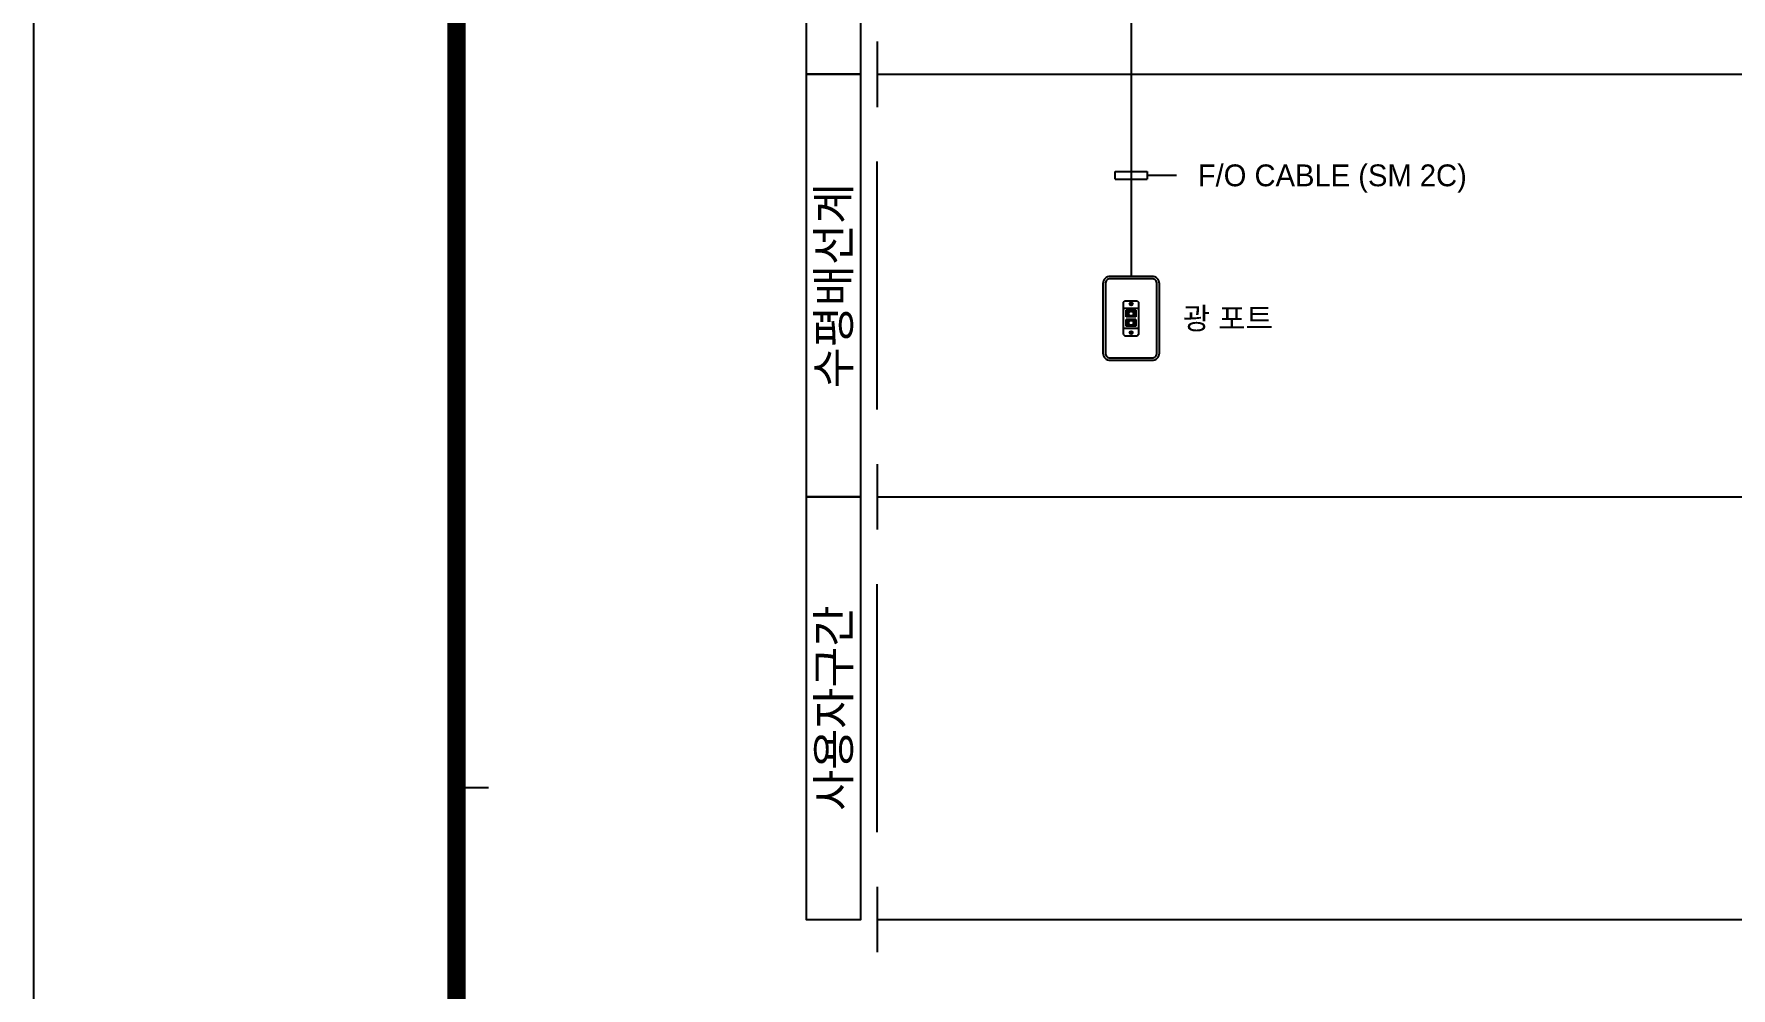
# Model space of a CAD drawing. Header units: millimetres. Extents: x 0 to 84100, y 0 to 29700.
# Drawn here: x 0 to 9337, y 6848 to 12096 of the extents above; entities that cross this region are included whole.
import ezdxf
from ezdxf.enums import TextEntityAlignment as Align

# ---------------------------------------------------------------- set-up
doc = ezdxf.new("R2010")
doc.units = ezdxf.units.MM
doc.header["$LTSCALE"] = 1000
for name, color, linetype in [('KEC-TEXT', 6, 'Continuous'), ('S', 4, 'Continuous'), ('SHT', 5, 'Continuous')]:
    doc.layers.add(name, color=color, linetype=linetype)
doc.styles.add('나눔고딕', font='')
doc.styles.get('나눔고딕').set_extended_font_data('나눔고딕')

# ---------------------------------------------------------------- blocks, each defined once
blk = doc.blocks.new('XR-FORM-ET', base_point=(461, 408))
at = {"layer": 'SHT', "color": 171}
blk.add_line((9300, 31800), (10000, 31800), dxfattribs=at)
at = {"layer": 'SHT'}
blk.add_lwpolyline([(0, 118800), (168200, 118800), (168200, 0), (0, 0)], close=True, dxfattribs=at)
at = {"layer": 'SHT', "const_width": 400}
blk.add_lwpolyline([(9300, 114600), (163900, 114600), (163900, 4200), (9300, 4200)], close=True, dxfattribs=at)
blk = doc.blocks.new('lcdfasdf')
at = {"color": 0}
for p, q in [((2222926, 1044790), (2222953, 1044816)), ((2222926, 1044258), (2222926, 1044790)), ((2222926, 1044354), (2222926, 1044693)), ((2222926, 1044693), (2223175, 1044693)), ((2222953, 1044816), (2223149, 1044816)), ((2223131, 1044659), (2222967, 1044659)), ((2222967, 1044549), (2222967, 1044659)), ((2222979, 1044659), (2222979, 1044549)), ((2222979, 1044556), (2222979, 1044651)), ((2222979, 1044651), (2222994, 1044651)), ((2222994, 1044556), (2222994, 1044651)), ((2223104, 1044556), (2223104, 1044651)), ((2223104, 1044651), (2223118, 1044651)), ((2223118, 1044659), (2223118, 1044549)), ((2223118, 1044556), (2223118, 1044651)), ((2223131, 1044659), (2223131, 1044549)), ((2223149, 1044816), (2223175, 1044790)), ((2223175, 1044790), (2223175, 1044258)), ((2223175, 1044693), (2223175, 1044354)), ((2223175, 1044354), (2222926, 1044354)), ((2223131, 1044549), (2222967, 1044549)), ((2223131, 1044506), (2222967, 1044506)), ((2222967, 1044395), (2222967, 1044506)), ((2223131, 1044395), (2222967, 1044395)), ((2222979, 1044556), (2222994, 1044556)), ((2222979, 1044506), (2222979, 1044395)), ((2222979, 1044403), (2222979, 1044498)), ((2222979, 1044498), (2222994, 1044498)), ((2222979, 1044403), (2222994, 1044403)), ((2222994, 1044403), (2222994, 1044498)), ((2223104, 1044556), (2223118, 1044556)), ((2223104, 1044403), (2223104, 1044498)), ((2223104, 1044498), (2223118, 1044498)), ((2223104, 1044403), (2223118, 1044403)), ((2223118, 1044506), (2223118, 1044395)), ((2223118, 1044403), (2223118, 1044498)), ((2223131, 1044506), (2223131, 1044395)), ((2222926, 1044258), (2222953, 1044231)), ((2223149, 1044231), (2222953, 1044231)), ((2223175, 1044258), (2223149, 1044231))]:
    blk.add_line(p, q, dxfattribs=at)
for centre, radius in [((2223049, 1044604), 55.2), ((2223049, 1044604), 39.4), ((2223051, 1044762), 26.5), ((2223051, 1044762), 21.2), ((2223049, 1044450), 55.2), ((2223049, 1044450), 39.4), ((2223051, 1044286), 26.5), ((2223051, 1044286), 21.2)]:
    blk.add_circle(centre, radius, dxfattribs=at)
blk = doc.blocks.new('A$C346D2A37')
at = {"color": 0}
for p, q in [((0, 726), (91, 726)), ((0, 726), (0, 347)), ((91, 726), (91, 347)), ((91, 347), (0, 347)), ((45, 0), (45, 347))]:
    blk.add_line(p, q, dxfattribs=at)

msp = doc.modelspace()

# ---------------------------------------------------------------- linework, layer by layer
at = {"layer": 'KEC-TEXT', "color": 6}
for p, q in [((6036.5, 12395.8), (6036.5, 10762.4)), ((4639.2, 12054.4), (4639.2, 11694.4)), ((4639.2, 11874.4), (34822.9, 11874.7)), ((4639.2, 10029.5), (4639.2, 11394.4)), ((4639.2, 9729.5), (4639.2, 9369.5)), ((4639.2, 9549.5), (34822.9, 9549.8)), ((4639.2, 7704.6), (4639.2, 9069.5)), ((4639.2, 7404.6), (4639.2, 7044.6)), ((4639.2, 7224.6), (34822.9, 7224.9))]:
    msp.add_line(p, q, dxfattribs=at)
for points in [[(4549.2, 20098.4), (4249.2, 20098.4), (4249.2, 11874.4), (4549.2, 11874.4)], [(4549.2, 11874.4), (4249.2, 11874.4), (4249.2, 9549.5), (4549.2, 9549.5)], [(4549.2, 9549.5), (4249.2, 9549.5), (4249.2, 7224.6), (4549.2, 7224.6)]]:
    msp.add_lwpolyline(points, close=True, dxfattribs=at)
for points in [[(5881.3, 10722.5), (5881.3, 10340.8, 0.414214), (5921.1, 10301), (6151.8, 10301, 0.414214), (6191.7, 10340.8), (6191.7, 10722.5, 0.414214), (6151.8, 10762.4), (5921.1, 10762.4, 0.414214)], [(5894.5, 10722.5), (5894.5, 10340.8, 0.414214), (5921.1, 10314.2), (6151.8, 10314.2, 0.414214), (6178.4, 10340.8), (6178.4, 10722.5, 0.414214), (6151.8, 10749.1), (5921.1, 10749.1, 0.414214)]]:
    msp.add_lwpolyline(points, format="xyb", close=True, dxfattribs=at)

# ---------------------------------------------------------------- block references
at = {"layer": 'KEC-TEXT', "color": 6, "xscale": 0.4664386299814074, "yscale": 0.4664386299814074, "zscale": 0.4664386299814074, "rotation": 90}
msp.add_blockref('A$C346D2A37', (6286.7, 11297.3), dxfattribs=at)
at = {"layer": 'KEC-TEXT', "color": 6, "xscale": 0.3316169885404158, "yscale": 0.3316169885404158, "zscale": 0.3316169885404158}
msp.add_blockref('lcdfasdf', (-731164.9, -335850.2), dxfattribs=at)
at = {"layer": 'S', "xscale": 0.25, "yscale": 0.25, "zscale": 0.25}
msp.add_blockref('XR-FORM-ET', (115.3, 102.1), dxfattribs=at)

# ---------------------------------------------------------------- texts
at = {"layer": 'KEC-TEXT', "color": 6, "style": '나눔고딕'}
msp.add_text('F/O CABLE (SM 2C)', height=120, dxfattribs=at).set_placement((6403.1, 11318.4), align=Align.MIDDLE_LEFT)
for s, p in [('수평배선계', (4399.2, 10711.9)), ('사용자구간', (4399.2, 8387.1))]:
    msp.add_text(s, height=180, rotation=90, dxfattribs=at).set_placement(p, align=Align.MIDDLE_CENTER)
msp.add_text('광 포트', height=120, dxfattribs=at).set_placement((6320.5, 10471.7))

doc.saveas('drawing.dxf')
